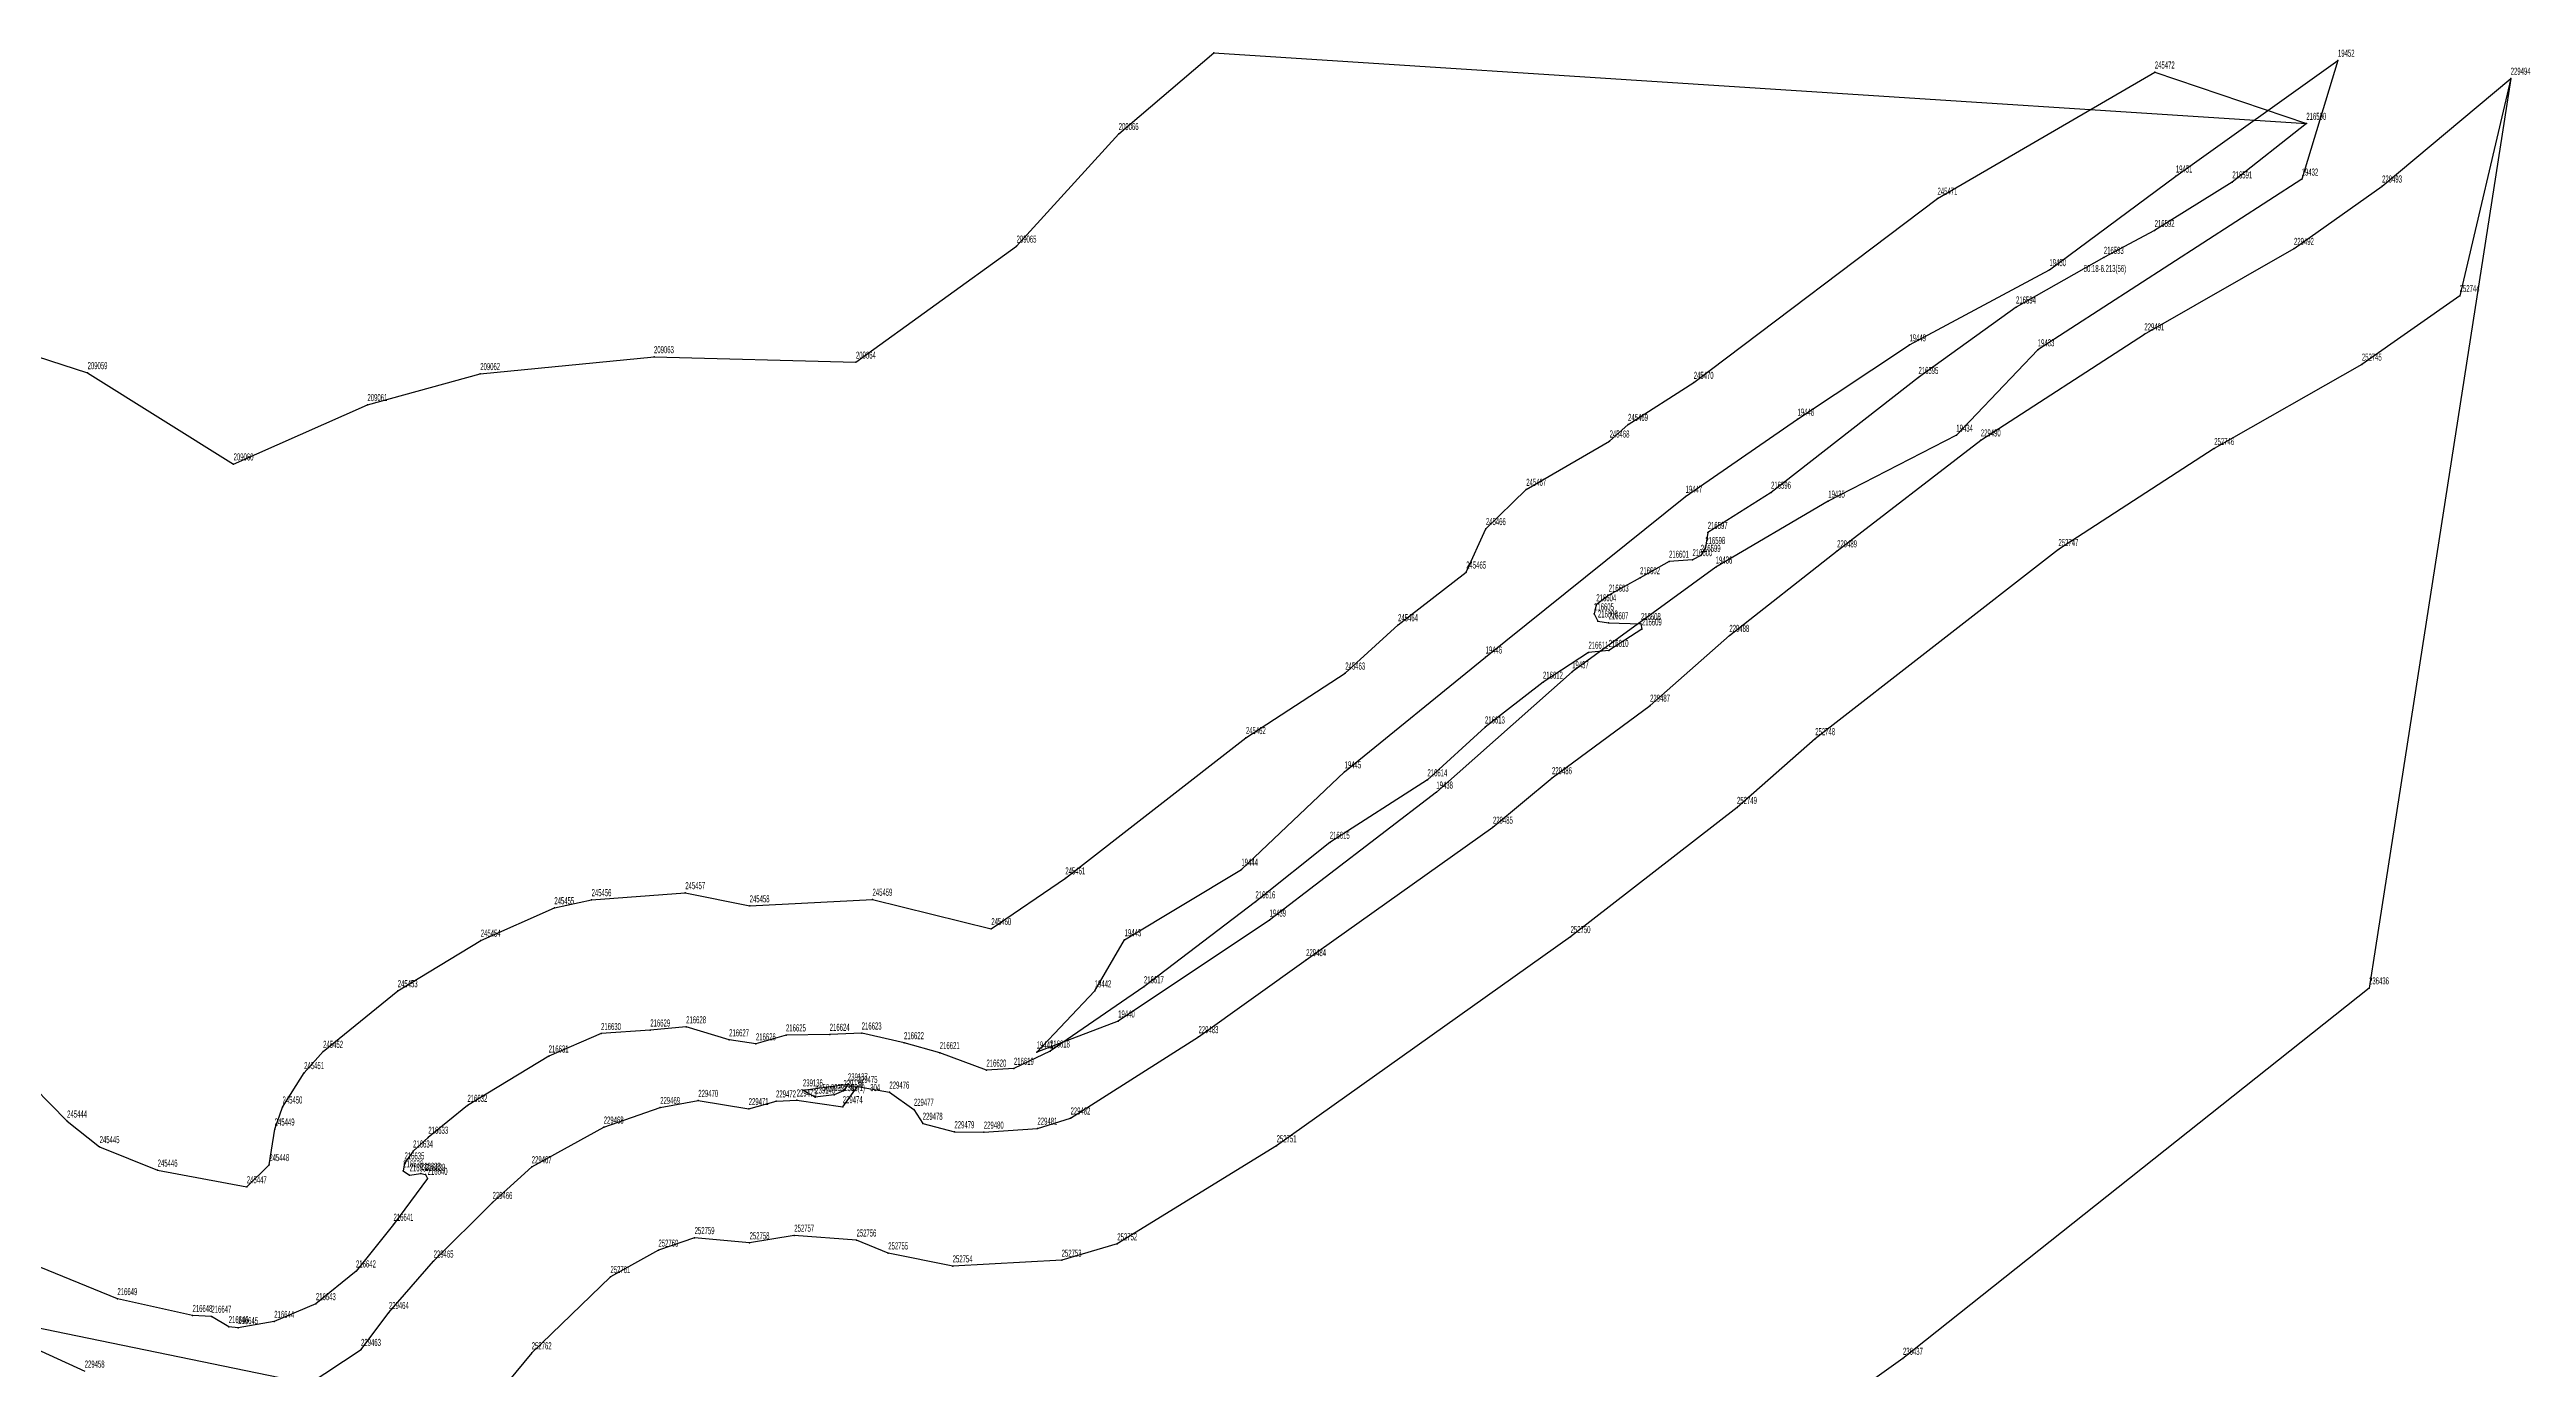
# Model space of a CAD drawing. Extents: x 1277570 to 1279623, y 422293 to 424918.
# Drawn here: x 1278885 to 1279623, y 424524 to 424917 of the extents above; entities that cross this region are included whole.
import ezdxf

# ---------------------------------------------------------------- set-up
doc = ezdxf.new("R2010")
doc.units = 0
doc.layers.get('0').update_dxf_attribs({"linetype": 'CONTINUOUS'})

msp = doc.modelspace()

# ---------------------------------------------------------------- linework, layer by layer
at = {"color": 7, "linetype": 'CONTINUOUS'}
for points in [[(1278850.509998, 424835.299998), (1278895.919998, 424820.630002), (1278939.44, 424793.410002), (1278979.329998, 424811.109998), (1279012.949999, 424820.349998), (1279064.739998, 424825.390001), (1279124.93, 424823.750001), (1279172.799999, 424858.34), (1279203.240001, 424891.899999), (1279231.610001, 424916.019998), (1279557.209998, 424894.929998), (1279535.139998, 424877.479998), (1279511.999999, 424863.000001), (1279496.860002, 424854.98), (1279470.689998, 424840.19), (1279441.61, 424819.180001), (1279397.68, 424784.979999), (1279378.799999, 424772.989998), (1279378.08, 424768.499998), (1279376.7, 424766.149999), (1279374.250001, 424764.890002), (1279367.28, 424764.409999), (1279358.629998, 424759.499999), (1279349.299998, 424754.299999), (1279345.590001, 424751.420001), (1279344.909999, 424748.730001), (1279346.070002, 424746.59), (1279349.24, 424746.07), (1279358.880001, 424745.82), (1279359.170002, 424744.220002), (1279349.270002, 424737.819998), (1279343.249998, 424737.27), (1279329.699998, 424728.350001), (1279312.409999, 424714.999998), (1279295.260002, 424699.249999), (1279266.159998, 424680.630001), (1279243.999998, 424662.879998), (1279210.760002, 424637.559998), (1279182.759998, 424618.410001), (1279172.010001, 424613.25), (1279163.819999, 424612.710001), (1279149.92, 424617.939998), (1279139.260002, 424620.900002), (1279126.639998, 424623.770001), (1279117.109998, 424623.379999), (1279104.080001, 424623.199999), (1279095.120002, 424620.550002), (1279087.140001, 424621.739998), (1279074.330001, 424625.619999), (1279063.630002, 424624.659999), (1279048.970001, 424623.62), (1279033.339998, 424616.920002), (1279009.140001, 424602.209998), (1278997.469999, 424592.699999), (1278992.940001, 424588.600001), (1278990.380001, 424585.050001), (1278990.010001, 424582.679998), (1278991.889999, 424581.459999), (1278995.259998, 424581.95), (1278996.600001, 424581.649998), (1278997.269998, 424580.450002), (1278987.100002, 424566.75), (1278975.920002, 424552.84), (1278963.969999, 424543.089999), (1278951.550001, 424537.8), (1278940.799999, 424535.950002), (1278937.98, 424536.249999), (1278932.829999, 424539.35), (1278927.190001, 424539.559998), (1278904.809998, 424544.600001), (1278879.250002, 424554.970001)], [(1278860.17, 424627.730002), (1278889.82, 424597.52), (1278899.509999, 424589.91), (1278916.799998, 424582.9), (1278943.38, 424577.919999), (1278950.080001, 424584.55), (1278951.679998, 424595.150002), (1278954.020001, 424601.720002), (1278960.469998, 424611.969999), (1278966.130002, 424618.289998), (1278988.360001, 424636.390001), (1279013.109998, 424651.430001), (1279035.040001, 424661.12), (1279046.130001, 424663.520001), (1279074.060001, 424665.62), (1279093.25, 424661.679998), (1279129.859999, 424663.639999), (1279165.269998, 424654.909999), (1279187.329998, 424670.000001), (1279241.150002, 424711.85), (1279270.77, 424731.069998), (1279286.499999, 424745.48), (1279306.819998, 424761.180001), (1279312.679998, 424774.140001), (1279324.71, 424785.849999), (1279349.550002, 424800.240001), (1279355.059998, 424805.19), (1279374.620001, 424817.72), (1279447.279999, 424872.61), (1279512.050001, 424910.229998), (1279557.209998, 424894.929998), (1279535.139998, 424877.479998), (1279511.999999, 424863.000001), (1279496.860002, 424854.98), (1279470.689998, 424840.19), (1279441.61, 424819.180001), (1279397.68, 424784.979999), (1279378.799999, 424772.989998), (1279378.08, 424768.499998), (1279376.7, 424766.149999), (1279374.250001, 424764.890002), (1279367.28, 424764.409999), (1279358.629998, 424759.499999), (1279349.299998, 424754.299999), (1279345.590001, 424751.420001), (1279344.909999, 424748.730001), (1279346.070002, 424746.59), (1279349.24, 424746.07), (1279358.880001, 424745.82), (1279359.170002, 424744.220002), (1279349.270002, 424737.819998), (1279343.249998, 424737.27), (1279329.699998, 424728.350001), (1279312.409999, 424714.999998), (1279295.260002, 424699.249999), (1279266.159998, 424680.630001), (1279243.999998, 424662.879998), (1279210.760002, 424637.559998), (1279182.759998, 424618.410001), (1279172.010001, 424613.25), (1279163.819999, 424612.710001), (1279149.92, 424617.939998), (1279139.260002, 424620.900002), (1279126.639998, 424623.770001), (1279117.109998, 424623.379999), (1279104.080001, 424623.199999), (1279095.120002, 424620.550002), (1279087.140001, 424621.739998), (1279074.330001, 424625.619999), (1279063.630002, 424624.659999), (1279048.970001, 424623.62), (1279033.339998, 424616.920002), (1279009.140001, 424602.209998), (1278997.469999, 424592.699999), (1278992.940001, 424588.600001), (1278990.380001, 424585.050001), (1278990.010001, 424582.679998), (1278991.889999, 424581.459999), (1278995.259998, 424581.95), (1278996.600001, 424581.649998), (1278997.269998, 424580.450002), (1278987.100002, 424566.75), (1278975.920002, 424552.84), (1278963.969999, 424543.089999), (1278951.550001, 424537.8), (1278940.799999, 424535.950002), (1278937.98, 424536.249999), (1278932.829999, 424539.35), (1278927.190001, 424539.559998), (1278904.809998, 424544.600001), (1278879.250002, 424554.970001)], [(1278961.32, 424518.799999), (1278977.429999, 424529.439998), (1278985.720002, 424540.450001), (1278999.05, 424555.789999), (1279016.62, 424573.249999), (1279028.300002, 424583.910002), (1279049.749999, 424595.729998), (1279066.589999, 424601.560001), (1279077.939999, 424603.669999), (1279092.959999, 424601.239999), (1279101.119999, 424603.520002), (1279107.27, 424603.810001), (1279121.010001, 424601.820001), (1279125.420001, 424607.829998), (1279134.899999, 424606.16), (1279142.190002, 424601.030001), (1279144.830001, 424596.859998), (1279154.289998, 424594.339999), (1279163.040001, 424594.23), (1279179.029999, 424595.389998), (1279188.889998, 424598.430002), (1279227.030001, 424622.689999), (1279259.109998, 424645.65), (1279314.789999, 424685.130001), (1279332.39, 424699.890002), (1279361.620001, 424721.489998), (1279385.250001, 424742.289999), (1279417.370001, 424767.500001), (1279460.189999, 424800.559998), (1279508.940002, 424832.179999), (1279553.530002, 424857.65), (1279579.790001, 424876.249999), (1279618.119999, 424908.39), (1279575.909999, 424637.230002), (1279436.990002, 424526.800001), (1279343.420002, 424460.039998)], [(1278961.32, 424518.799999), (1278977.429999, 424529.439998), (1278985.720002, 424540.450001), (1278999.05, 424555.789999), (1279016.62, 424573.249999), (1279028.300002, 424583.910002), (1279049.749999, 424595.729998), (1279066.589999, 424601.560001), (1279077.939999, 424603.669999), (1279092.959999, 424601.239999), (1279101.119999, 424603.520002), (1279107.27, 424603.810001), (1279121.010001, 424601.820001), (1279125.420001, 424607.829998), (1279134.899999, 424606.16), (1279142.190002, 424601.030001), (1279144.830001, 424596.859998), (1279154.289998, 424594.339999), (1279163.040001, 424594.23), (1279179.029999, 424595.389998), (1279188.889998, 424598.430002), (1279227.030001, 424622.689999), (1279259.109998, 424645.65), (1279314.789999, 424685.130001), (1279332.39, 424699.890002), (1279361.620001, 424721.489998), (1279385.250001, 424742.289999), (1279417.370001, 424767.500001), (1279460.189999, 424800.559998), (1279508.940002, 424832.179999), (1279553.530002, 424857.65), (1279579.790001, 424876.249999), (1279618.119999, 424908.39), (1279602.909999, 424843.610002), (1279573.760002, 424823.140002), (1279529.759999, 424798.010001), (1279483.329998, 424767.899998), (1279410.839999, 424711.519999), (1279387.530001, 424691.02), (1279337.930002, 424652.509998), (1279250.310002, 424590.16), (1279202.819999, 424560.930001), (1279186.239998, 424556.049999), (1279153.759999, 424554.350002), (1279134.55, 424558.209999), (1279125.099999, 424562.060001), (1279106.54, 424563.499998), (1279093.229999, 424561.239999), (1279076.849999, 424562.779999), (1279066.06, 424559.05), (1279051.759999, 424551.160002), (1279028.290002, 424528.45), (1279005.899999, 424501.339999)], [(1278862.869998, 424539.660002), (1278956.639999, 424520.380002), (1278975.039999, 424515.120002), (1278996.070002, 424466.050001), (1279036.379999, 424296.040001), (1279102.980001, 424076.950001), (1279002.209998, 423975.289998), (1278818.170002, 423829.819999)], [(1278876.249999, 424531.669999), (1278895.060001, 424522.980002)], [(1278876.249999, 424531.669999), (1278895.060001, 424522.980002)]]:
    msp.add_lwpolyline(points, dxfattribs=at)
for points in [[(1279555.820002, 424878.319999), (1279477.170002, 424827.439998), (1279452.890001, 424801.99), (1279414.720001, 424782.329998), (1279381.179999, 424762.67), (1279338.390002, 424731.450001), (1279297.910002, 424695.590001), (1279248.180001, 424657.429999), (1279203.079998, 424627.359998), (1279178.790001, 424618.109998), (1279196.090001, 424636.339999), (1279205.009998, 424651.580002), (1279239.799998, 424672.580002), (1279270.579999, 424701.630001), (1279312.589999, 424735.850002), (1279372.199999, 424783.750001), (1279405.570001, 424806.769999), (1279438.929998, 424828.909998), (1279480.640001, 424851.34), (1279518.319999, 424879.240001), (1279566.639998, 424913.759999)], [(1279109.130002, 424606.820001), (1279122.529999, 424608.589999), (1279121.19, 424606.609999), (1279118.43, 424605.430002), (1279112.809998, 424604.68)], [(1279109.130002, 424606.820001), (1279122.529999, 424608.589999), (1279121.19, 424606.609999), (1279118.43, 424605.430002), (1279112.809998, 424604.68)]]:
    msp.add_lwpolyline(points, close=True, dxfattribs=at)
at = {"color": 7}
for p in [(1279231.610001, 424916.019998), (1279512.050001, 424910.229998), (1279566.639998, 424913.759999), (1279618.119999, 424908.39), (1279557.209998, 424894.929998), (1279203.240001, 424891.899999), (1279518.319999, 424879.240001), (1279447.279999, 424872.61), (1279535.139998, 424877.479998), (1279555.820002, 424878.319999), (1279579.790001, 424876.249999), (1279172.799999, 424858.34), (1279511.999999, 424863.000001), (1279553.530002, 424857.65), (1279480.640001, 424851.34), (1279496.860002, 424854.98), (1279602.909999, 424843.610002), (1279470.689998, 424840.19), (1279438.929998, 424828.909998), (1279477.170002, 424827.439998), (1279508.940002, 424832.179999), (1278895.919998, 424820.630002), (1279012.949999, 424820.349998), (1279064.739998, 424825.390001), (1279124.93, 424823.750001), (1279573.760002, 424823.140002), (1279374.620001, 424817.72), (1279441.61, 424819.180001), (1278979.329998, 424811.109998), (1279355.059998, 424805.19), (1279405.570001, 424806.769999), (1279349.550002, 424800.240001), (1279452.890001, 424801.99), (1279460.189999, 424800.559998), (1279529.759999, 424798.010001), (1278939.44, 424793.410002), (1279324.71, 424785.849999), (1279372.199999, 424783.750001), (1279397.68, 424784.979999), (1279414.720001, 424782.329998), (1279312.679998, 424774.140001), (1279378.08, 424768.499998), (1279378.799999, 424772.989998), (1279306.819998, 424761.180001), (1279367.28, 424764.409999), (1279374.250001, 424764.890002), (1279376.7, 424766.149999), (1279381.179999, 424762.67), (1279417.370001, 424767.500001), (1279483.329998, 424767.899998), (1279349.299998, 424754.299999), (1279358.629998, 424759.499999), (1279344.909999, 424748.730001), (1279345.590001, 424751.420001), (1279346.070002, 424746.59), (1279349.24, 424746.07), (1279358.880001, 424745.82), (1279286.499999, 424745.48), (1279359.170002, 424744.220002), (1279385.250001, 424742.289999), (1279270.77, 424731.069998), (1279312.589999, 424735.850002), (1279338.390002, 424731.450001), (1279343.249998, 424737.27), (1279349.270002, 424737.819998), (1279329.699998, 424728.350001), (1279361.620001, 424721.489998), (1279241.150002, 424711.85), (1279312.409999, 424714.999998), (1279410.839999, 424711.519999), (1279270.579999, 424701.630001), (1279295.260002, 424699.249999), (1279297.910002, 424695.590001), (1279332.39, 424699.890002), (1279387.530001, 424691.02), (1279266.159998, 424680.630001), (1279314.789999, 424685.130001), (1279239.799998, 424672.580002), (1279074.060001, 424665.62), (1279187.329998, 424670.000001), (1279035.040001, 424661.12), (1279046.130001, 424663.520001), (1279093.25, 424661.679998), (1279129.859999, 424663.639999), (1279243.999998, 424662.879998), (1279248.180001, 424657.429999), (1279013.109998, 424651.430001), (1279165.269998, 424654.909999), (1279205.009998, 424651.580002), (1279337.930002, 424652.509998), (1279259.109998, 424645.65), (1278988.360001, 424636.390001), (1279196.090001, 424636.339999), (1279210.760002, 424637.559998), (1279575.909999, 424637.230002), (1279048.970001, 424623.62), (1279063.630002, 424624.659999), (1279074.330001, 424625.619999), (1279087.140001, 424621.739998), (1279095.120002, 424620.550002), (1279104.080001, 424623.199999), (1279117.109998, 424623.379999), (1279126.639998, 424623.770001), (1279139.260002, 424620.900002), (1279203.079998, 424627.359998), (1279227.030001, 424622.689999), (1278966.130002, 424618.289998), (1279033.339998, 424616.920002), (1279149.92, 424617.939998), (1279172.010001, 424613.25), (1279178.790001, 424618.109998), (1279182.759998, 424618.410001), (1278960.469998, 424611.969999), (1279109.130002, 424606.820001), (1279121.19, 424606.609999), (1279122.529999, 424608.589999), (1279125.420001, 424607.829998), (1279134.899999, 424606.16), (1279163.819999, 424612.710001), (1278954.020001, 424601.720002), (1279009.140001, 424602.209998), (1279066.589999, 424601.560001), (1279077.939999, 424603.669999), (1279092.959999, 424601.239999), (1279101.119999, 424603.520002), (1279107.27, 424603.810001), (1279112.809998, 424604.68), (1279118.43, 424605.430002), (1279121.010001, 424601.820001), (1279142.190002, 424601.030001), (1279188.889998, 424598.430002), (1278889.82, 424597.52), (1278951.679998, 424595.150002), (1278997.469999, 424592.699999), (1279049.749999, 424595.729998), (1279144.830001, 424596.859998), (1279154.289998, 424594.339999), (1279163.040001, 424594.23), (1279179.029999, 424595.389998), (1278899.509999, 424589.91), (1278950.080001, 424584.55), (1278990.380001, 424585.050001), (1278992.940001, 424588.600001), (1279028.300002, 424583.910002), (1279250.310002, 424590.16), (1278916.799998, 424582.9), (1278943.38, 424577.919999), (1278990.010001, 424582.679998), (1278991.889999, 424581.459999), (1278995.259998, 424581.95), (1278996.600001, 424581.649998), (1278997.269998, 424580.450002), (1279016.62, 424573.249999), (1278987.100002, 424566.75), (1279076.849999, 424562.779999), (1279093.229999, 424561.239999), (1279106.54, 424563.499998), (1279125.099999, 424562.060001), (1278999.05, 424555.789999), (1279066.06, 424559.05), (1279134.55, 424558.209999), (1279153.759999, 424554.350002), (1279186.239998, 424556.049999), (1279202.819999, 424560.930001), (1278975.920002, 424552.84), (1279051.759999, 424551.160002), (1278904.809998, 424544.600001), (1278927.190001, 424539.559998), (1278932.829999, 424539.35), (1278963.969999, 424543.089999), (1278985.720002, 424540.450001), (1278937.98, 424536.249999), (1278940.799999, 424535.950002), (1278951.550001, 424537.8), (1278977.429999, 424529.439998), (1279028.290002, 424528.45), (1279436.990002, 424526.800001)]:
    msp.add_point(p, dxfattribs=at)

# ---------------------------------------------------------------- texts
at = {"color": 7, "width": 0.5}
for s, height, p in [('19452', 2.122561, (1279566.639998, 424914.832441)), ('245472', 2.122561, (1279512.050001, 424911.30244)), ('229494', 2.122561, (1279618.119999, 424909.462441)), ('209066', 2.122561, (1279203.240001, 424892.97244)), ('216590', 2.122561, (1279557.209998, 424896.00244)), ('19451', 2.122557, (1279518.319999, 424880.312441)), ('216591', 2.122557, (1279535.139998, 424878.552443)), ('19432', 2.122561, (1279555.820002, 424879.392441)), ('229493', 2.122561, (1279579.790001, 424877.322441)), ('245471', 2.122561, (1279447.279999, 424873.682441)), ('216592', 2.122557, (1279511.999999, 424864.072441)), ('209065', 2.122557, (1279172.799999, 424859.412441)), ('216593', 2.122561, (1279496.860002, 424856.052441)), ('229492', 2.122557, (1279553.530002, 424858.72244)), ('19450', 2.122557, (1279480.640001, 424852.412441)), ('50:18-6.213(56)', 2.122557, (1279490.866949, 424850.661221)), ('216594', 2.122557, (1279470.689998, 424841.262441)), ('252744', 2.122557, (1279602.909999, 424844.682443)), ('229491', 2.122561, (1279508.940002, 424833.25244)), ('209063', 2.122557, (1279064.739998, 424826.462442)), ('19449', 2.122557, (1279438.929998, 424829.982443)), ('19433', 2.122557, (1279477.170002, 424828.512443)), ('209059', 2.122557, (1278895.919998, 424821.702442)), ('209062', 2.122557, (1279012.949999, 424821.422443)), ('209064', 2.122557, (1279124.93, 424824.822442)), ('245470', 2.122557, (1279374.620001, 424818.792441)), ('216595', 2.122557, (1279441.61, 424820.252441)), ('252745', 2.122557, (1279573.760002, 424824.212442)), ('209061', 2.122557, (1278979.329998, 424812.182443)), ('245469', 2.122557, (1279355.059998, 424806.26244)), ('19448', 2.122561, (1279405.570001, 424807.84244)), ('19434', 2.122557, (1279452.890001, 424803.062441)), ('245468', 2.122557, (1279349.550002, 424801.312442)), ('229490', 2.122557, (1279460.189999, 424801.632443)), ('252746', 2.122557, (1279529.759999, 424799.082441)), ('209060', 2.122557, (1278939.44, 424794.482442)), ('245467', 2.122561, (1279324.71, 424786.922441)), ('19447', 2.122557, (1279372.199999, 424784.822441)), ('216596', 2.122561, (1279397.68, 424786.052441)), ('19435', 2.122557, (1279414.720001, 424783.402443)), ('245466', 2.122557, (1279312.679998, 424775.212442)), ('216597', 2.122557, (1279378.799999, 424774.062443)), ('216600', 2.122557, (1279374.250001, 424765.962442)), ('216599', 2.122561, (1279376.7, 424767.22244)), ('216598', 2.122557, (1279378.08, 424769.572443)), ('229489', 2.122557, (1279417.370001, 424768.572441)), ('252747', 2.122557, (1279483.329998, 424768.972443)), ('245465', 2.122557, (1279306.819998, 424762.252442)), ('216602', 2.122561, (1279358.629998, 424760.57244)), ('216601', 2.122561, (1279367.28, 424765.482441)), ('19436', 2.122557, (1279381.179999, 424763.74244)), ('216604', 2.122557, (1279345.590001, 424752.492441)), ('216603', 2.122561, (1279349.299998, 424755.372441)), ('245464', 2.122561, (1279286.499999, 424746.552441)), ('216605', 2.122557, (1279344.909999, 424749.802442)), ('216606', 2.122557, (1279346.070002, 424747.662441)), ('216607', 2.122557, (1279349.24, 424747.142441)), ('216608', 2.122557, (1279358.880001, 424746.89244)), ('216609', 2.122557, (1279359.170002, 424745.292443)), ('19446', 2.122557, (1279312.589999, 424736.922442)), ('216611', 2.122561, (1279343.249998, 424738.342441)), ('216610', 2.122557, (1279349.270002, 424738.892443)), ('229488', 2.122561, (1279385.250001, 424743.362441)), ('245463', 2.122561, (1279270.77, 424732.14244)), ('216612', 2.122557, (1279329.699998, 424729.422441)), ('19437', 2.122557, (1279338.390002, 424732.522442)), ('229487', 2.122557, (1279361.620001, 424722.562443)), ('216613', 2.122557, (1279312.409999, 424716.072443)), ('245462', 2.122557, (1279241.150002, 424712.922441)), ('252748', 2.122561, (1279410.839999, 424712.592441)), ('19445', 2.122557, (1279270.579999, 424702.702442)), ('216614', 2.122561, (1279295.260002, 424700.322441)), ('229486', 2.122557, (1279332.39, 424700.962442)), ('19438', 2.122557, (1279297.910002, 424696.662441)), ('252749', 2.122557, (1279387.530001, 424692.092441)), ('229485', 2.122557, (1279314.789999, 424686.202441)), ('216615', 2.122557, (1279266.159998, 424681.702442)), ('245461', 2.122557, (1279187.329998, 424671.072442)), ('19444', 2.122557, (1279239.799998, 424673.652442)), ('245456', 2.122557, (1279046.130001, 424664.592442)), ('245457', 2.122557, (1279074.060001, 424666.69244)), ('245458', 2.122557, (1279093.25, 424662.752443)), ('245459', 2.122561, (1279129.859999, 424664.712441)), ('216616', 2.122561, (1279243.999998, 424663.95244)), ('245455', 2.122557, (1279035.040001, 424662.19244)), ('245460', 2.122561, (1279165.269998, 424655.982441)), ('19439', 2.122561, (1279248.180001, 424658.50244)), ('245454', 2.122557, (1279013.109998, 424652.502441)), ('19443', 2.122557, (1279205.009998, 424652.652442)), ('252750', 2.122561, (1279337.930002, 424653.58244)), ('229484', 2.122557, (1279259.109998, 424646.72244)), ('245453', 2.122557, (1278988.360001, 424637.462441)), ('19442', 2.122561, (1279196.090001, 424637.41244)), ('216617', 2.122557, (1279210.760002, 424638.632443)), ('236436', 2.122557, (1279575.909999, 424638.302442)), ('216629', 2.122561, (1279063.630002, 424625.732441)), ('216628', 2.122561, (1279074.330001, 424626.69244)), ('19440', 2.122561, (1279203.079998, 424628.43244)), ('245452', 2.122557, (1278966.130002, 424619.362443)), ('216630', 2.122561, (1279048.970001, 424624.692441)), ('216627', 2.122561, (1279087.140001, 424622.81244)), ('216626', 2.122557, (1279095.120002, 424621.622442)), ('216625', 2.122561, (1279104.080001, 424624.27244)), ('216624', 2.122561, (1279117.109998, 424624.45244)), ('216623', 2.122557, (1279126.639998, 424624.842441)), ('216622', 2.122557, (1279139.260002, 424621.972442)), ('216621', 2.122561, (1279149.92, 424619.01244)), ('19441', 2.122561, (1279178.790001, 424619.18244)), ('216618', 2.122557, (1279182.759998, 424619.482441)), ('229483', 2.122561, (1279227.030001, 424623.76244)), ('245451', 2.122561, (1278960.469998, 424613.04244)), ('216631', 2.122557, (1279033.339998, 424617.992442)), ('216620', 2.122557, (1279163.819999, 424613.782441)), ('216619', 2.122561, (1279172.010001, 424614.322441)), ('229470', 2.122561, (1279077.939999, 424604.74244)), ('229472', 2.122557, (1279101.119999, 424604.592443)), ('229473', 2.122557, (1279107.27, 424604.882441)), ('239136', 2.122557, (1279109.130002, 424607.892442)), ('239140', 2.122557, (1279112.809998, 424605.752441)), ('50:00-6.2365(1) - 304', 2.122557, (1279114.970873, 424606.48555)), ('50:00-6.2372(1) - 304', 2.122557, (1279114.970873, 424606.48555)), ('239139', 2.122557, (1279118.43, 424606.502442)), ('239138', 2.122561, (1279121.19, 424607.68244)), ('239137', 2.122561, (1279122.529999, 424609.662441)), ('229475', 2.122557, (1279125.420001, 424608.902443)), ('229476', 2.122561, (1279134.899999, 424607.232441)), ('245444', 2.122561, (1278889.82, 424598.592441)), ('245449', 2.122557, (1278951.679998, 424596.222442)), ('245450', 2.122557, (1278954.020001, 424602.792442)), ('216632', 2.122561, (1279009.140001, 424603.28244)), ('229468', 2.122557, (1279049.749999, 424596.802443)), ('229469', 2.122557, (1279066.589999, 424602.632441)), ('229471', 2.122561, (1279092.959999, 424602.312441)), ('229474', 2.122557, (1279121.010001, 424602.892441)), ('229477', 2.122557, (1279142.190002, 424602.102442)), ('229478', 2.122557, (1279144.830001, 424597.932443)), ('229481', 2.122557, (1279179.029999, 424596.462443)), ('229482', 2.122557, (1279188.889998, 424599.502442)), ('245445', 2.122557, (1278899.509999, 424590.98244)), ('216634', 2.122557, (1278992.940001, 424589.672441)), ('216633', 2.122561, (1278997.469999, 424593.77244)), ('229479', 2.122561, (1279154.289998, 424595.41244)), ('229480', 2.122557, (1279163.040001, 424595.30244)), ('252751', 2.122557, (1279250.310002, 424591.232441)), ('245446', 2.122557, (1278916.799998, 424583.972441)), ('245448', 2.122557, (1278950.080001, 424585.62244)), ('216636', 2.122557, (1278990.010001, 424583.752443)), ('216635', 2.122557, (1278990.380001, 424586.122441)), ('216637', 2.122561, (1278991.889999, 424582.53244)), ('216638', 2.122557, (1278995.259998, 424583.022441)), ('216639', 2.122557, (1278996.600001, 424582.722443)), ('216640', 2.122557, (1278997.269998, 424581.522442)), ('229467', 2.122557, (1279028.300002, 424584.982442)), ('245447', 2.122561, (1278943.38, 424578.99244)), ('229466', 2.122561, (1279016.62, 424574.32244)), ('216641', 2.122561, (1278987.100002, 424567.822441)), ('252760', 2.122557, (1279066.06, 424560.122441)), ('252759', 2.122561, (1279076.849999, 424563.852441)), ('252758', 2.122561, (1279093.229999, 424562.31244)), ('252757', 2.122557, (1279106.54, 424564.572443)), ('252756', 2.122557, (1279125.099999, 424563.132441)), ('252755', 2.122561, (1279134.55, 424559.28244)), ('252752', 2.122557, (1279202.819999, 424562.002442)), ('216642', 2.122561, (1278975.920002, 424553.912441)), ('229465', 2.122561, (1278999.05, 424556.86244)), ('252761', 2.122557, (1279051.759999, 424552.232442)), ('252754', 2.122557, (1279153.759999, 424555.422442)), ('252753', 2.122561, (1279186.239998, 424557.12244)), ('216649', 2.122557, (1278904.809998, 424545.672441)), ('216648', 2.122557, (1278927.190001, 424540.632443)), ('216647', 2.122557, (1278932.829999, 424540.42244)), ('216646', 2.122561, (1278937.98, 424537.322441)), ('216645', 2.122557, (1278940.799999, 424537.022442)), ('216644', 2.122561, (1278951.550001, 424538.872441)), ('216643', 2.122561, (1278963.969999, 424544.16244)), ('229464', 2.122557, (1278985.720002, 424541.522442)), ('229463', 2.122561, (1278977.429999, 424530.51244)), ('229458', 2.122557, (1278895.060001, 424524.052442)), ('252762', 2.122557, (1279028.290002, 424529.522441)), ('236437', 2.122557, (1279436.990002, 424527.872441))]:
    msp.add_text(s, height=height, dxfattribs=at).set_placement(p)

doc.saveas('drawing.dxf')
